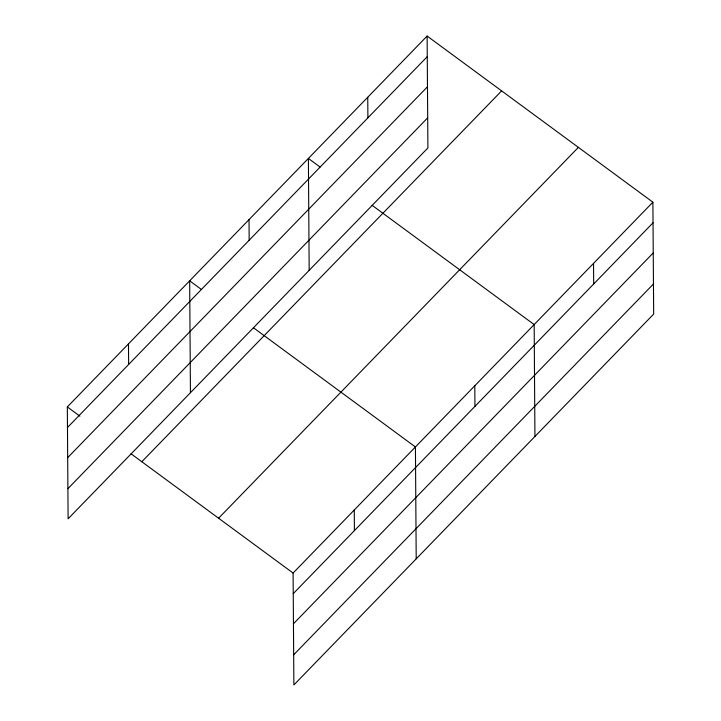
<?xml version="1.0" encoding="UTF-8"?>
<svg xmlns="http://www.w3.org/2000/svg" width="721" height="721" viewBox="0 0 721 721"><rect width="100%" height="100%" fill="white"/><g stroke="black" fill="none" stroke-linecap="round" stroke-linejoin="round"><path stroke-width="1.08" d="M427.12 36.05L427.904 147.949L68.107 518.805L67.332 406.914L427.12 36.05L652.893 202.195L653.668 314.086L293.88 684.95L293.096 573.051L652.893 202.195M67.468 427.517L427.265 56.653M67.684 457.637L427.472 86.781M67.9 488.676L427.697 117.82M141.83 461.737L501.627 90.882M218.589 518.228L578.386 147.363M293.24 593.653L653.037 222.798M293.447 623.782L653.244 252.927M293.672 654.821L653.46 283.966M320.061 167.02L308.39 158.431L309.174 270.33M372.126 205.332L534.162 324.576L534.937 436.475M201.33 289.409L189.659 280.82L190.443 392.711M253.386 327.722L415.431 446.966L416.206 558.856M67.332 406.914L79.896 416.161M131.06 453.815L293.096 573.051M593.527 263.39L593.671 283.993M474.797 385.771L474.941 406.374M367.755 97.245L367.899 117.847M354.263 510.008L354.408 530.611M249.024 219.626L249.169 240.228M128.491 343.863L128.635 364.465"/></g></svg>
